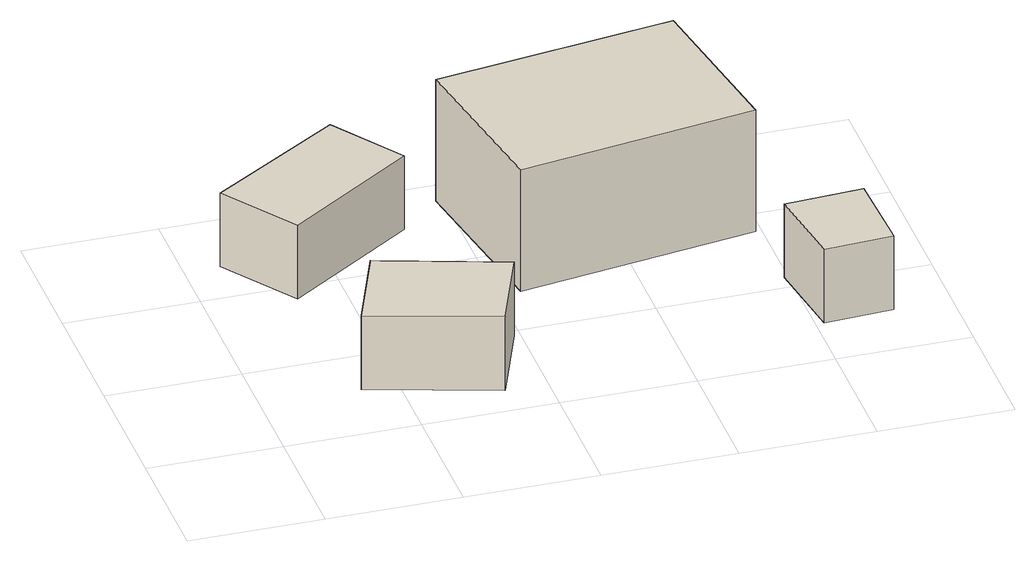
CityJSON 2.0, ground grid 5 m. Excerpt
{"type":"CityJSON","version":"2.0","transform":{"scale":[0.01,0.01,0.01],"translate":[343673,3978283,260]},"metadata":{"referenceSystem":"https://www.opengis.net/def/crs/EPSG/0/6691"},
"CityObjects":{
"building1":{"type":"Building","attributes":{"measuredHeight":3},"geometry":[{"type":"Solid","lod":"1","boundaries":[[[[0,1,2,3]],[[2,4,5,3]],[[1,6,4,2]],[[0,7,6,1]],[[3,5,7,0]],[[4,6,7,5]]]]}]},
"building2":{"type":"Building","attributes":{"measuredHeight":3},"geometry":[{"type":"Solid","lod":"1","boundaries":[[[[8,9,10,11]],[[10,12,13,11]],[[9,14,12,10]],[[8,15,14,9]],[[11,13,15,8]],[[12,14,15,13]]]]}]},
"building3":{"type":"Building","attributes":{"measuredHeight":4.9},"geometry":[{"type":"Solid","lod":"1","boundaries":[[[[16,17,18,19]],[[18,20,21,19]],[[17,22,20,18]],[[16,23,22,17]],[[19,21,23,16]],[[20,22,23,21]]]]}]},
"building4":{"type":"Building","attributes":{"measuredHeight":3},"geometry":[{"type":"Solid","lod":"1","boundaries":[[[[24,25,26,27]],[[26,28,29,27]],[[25,30,28,26]],[[24,31,30,25]],[[27,29,31,24]],[[28,30,31,29]]]]}]}
},
"vertices":[
[559,1295,229],[746,1023,229],[259,690,229],[63,972,229],[259,690,529],[63,972,529],[746,1023,529],[559,1295,529],
[957,402,126],[823,65,126],[346,215,126],[482,555,126],[346,215,426],[482,555,426],[823,65,426],[957,402,426],
[1835,1404,166],[1938,755,166],[1044,612,166],[934,1269,166],[1044,612,661],[934,1269,661],[1938,755,661],[1835,1404,661],
[2278,584,82],[2288,255,82],[2030,238,82],[1985,566,82],[2030,238,382],[1985,566,382],[2288,255,382],[2278,584,382]
]}
